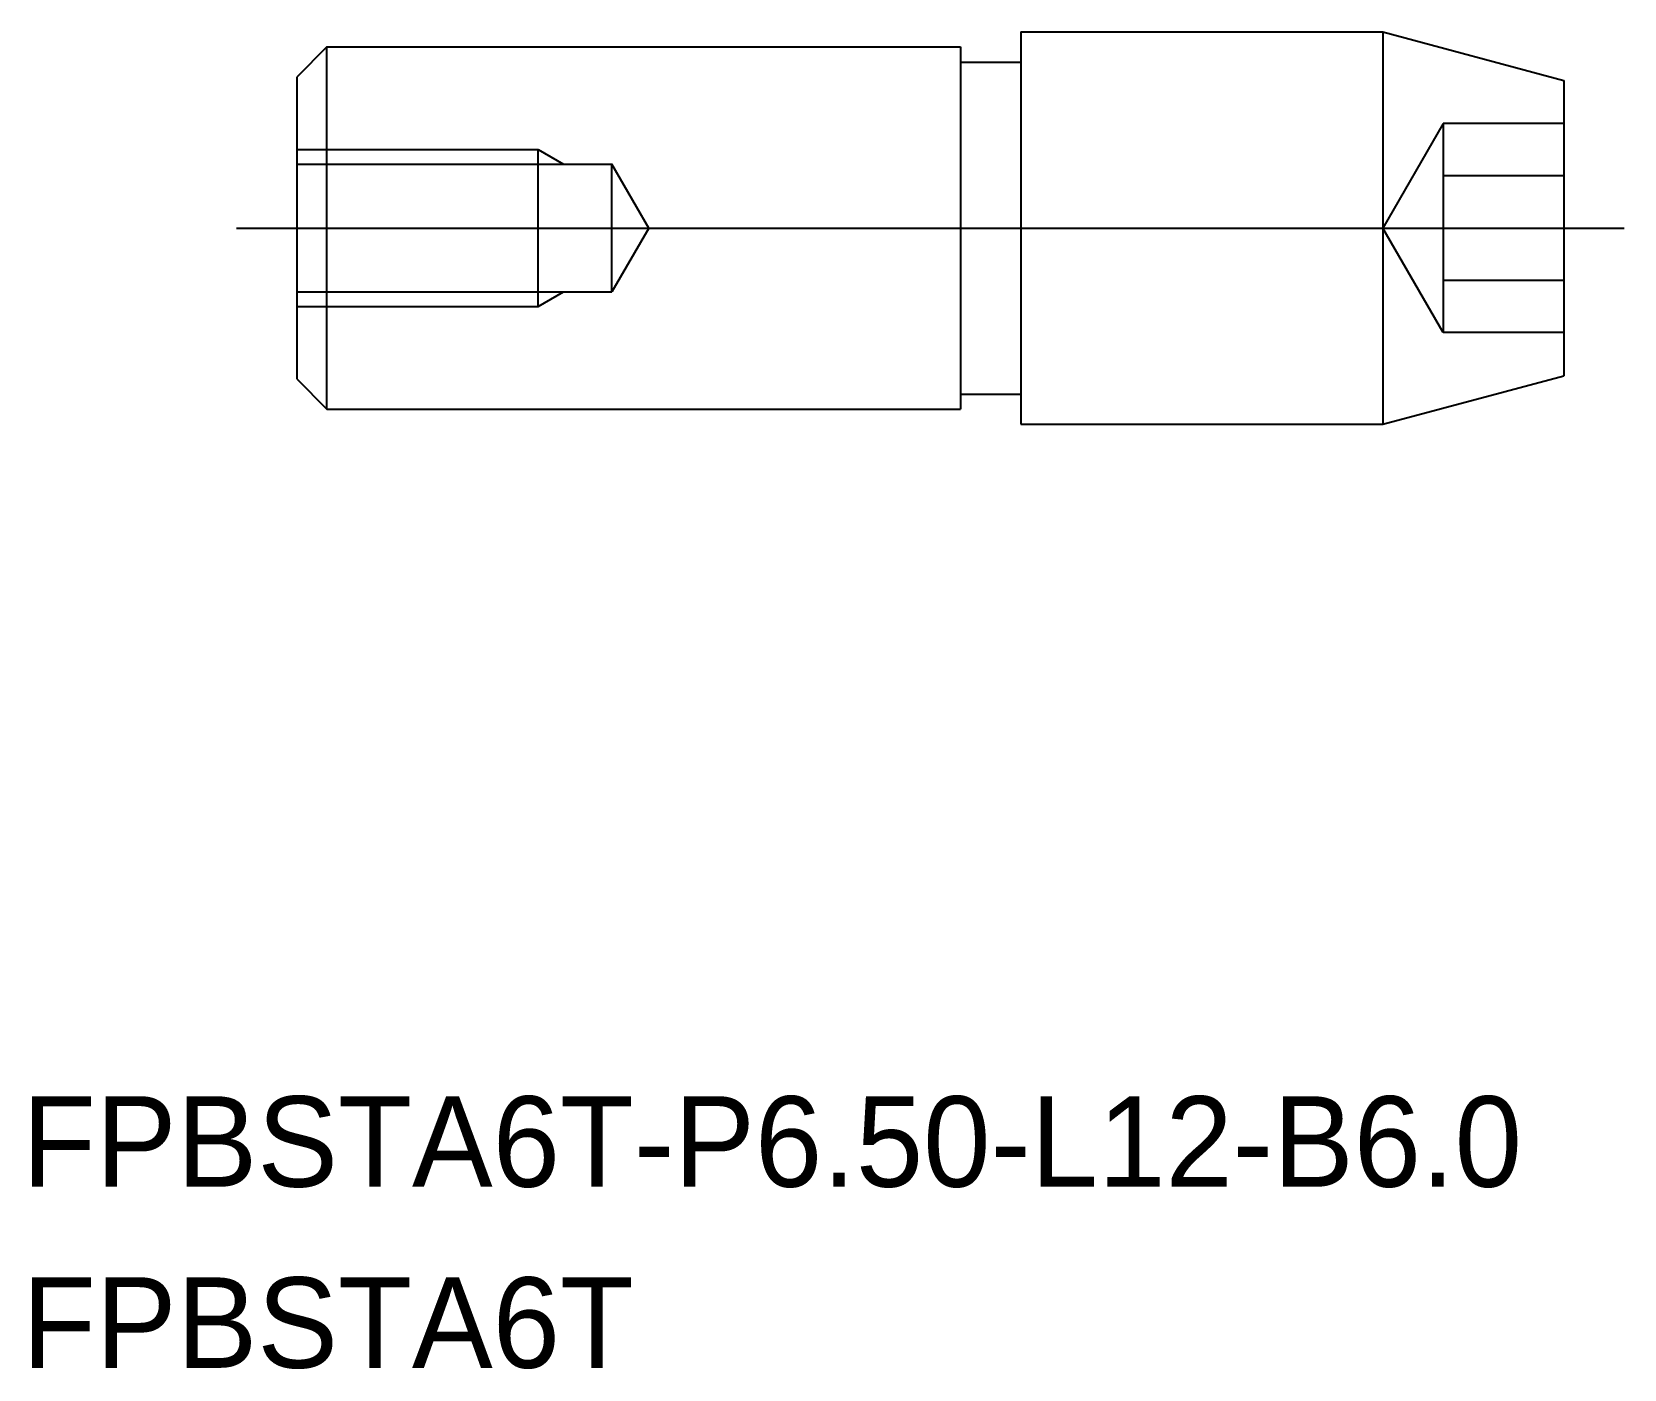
# Model space of a CAD drawing. Extents: x -1606 to -1523.1, y -447.6 to -423.2.
# Drawn here: x -1605.99 to -1579.6, y -447.6 to -425.45 of the extents above.
import ezdxf

# ---------------------------------------------------------------- set-up
doc = ezdxf.new("R2010")
doc.units = 0
doc.linetypes.add('CENTER', pattern=[50.8, 31.75, -6.35, 6.35, -6.35])
doc.linetypes.add('DASHED', pattern=[19.05, 12.7, -6.35])
doc.layers.get('0').update_dxf_attribs({"linetype": 'CONTINUOUS'})
doc.layers.add('CENTER', color=1, linetype='CENTER')

msp = doc.modelspace()

# ---------------------------------------------------------------- linework, layer by layer
at = {"color": 7, "linetype": 'CONTINUOUS'}
for p, q in [((-1589.597, -425.448), (-1583.597, -425.448)), ((-1589.597, -425.448), (-1589.597, -431.948)), ((-1583.597, -425.448), (-1580.597, -426.251)), ((-1601.097, -425.698), (-1601.597, -426.198)), ((-1601.097, -431.698), (-1601.097, -425.698)), ((-1601.097, -425.698), (-1590.597, -425.698)), ((-1590.597, -425.698), (-1590.597, -431.698)), ((-1601.597, -426.198), (-1601.597, -431.198)), ((-1590.597, -425.948), (-1589.597, -425.948)), ((-1580.597, -426.251), (-1580.597, -431.144)), ((-1601.597, -431.198), (-1601.097, -431.698)), ((-1583.597, -431.948), (-1580.597, -431.144)), ((-1590.597, -431.448), (-1589.597, -431.448)), ((-1601.097, -431.698), (-1590.597, -431.698)), ((-1589.597, -431.948), (-1583.597, -431.948))]:
    msp.add_line(p, q, dxfattribs=at)
at = {"linetype": 'CONTINUOUS'}
msp.add_line((-1583.597, -425.448), (-1583.597, -431.948), dxfattribs=at)
at = {"color": 3, "linetype": 'DASHED'}
for p, q in [((-1582.597, -426.965), (-1583.597, -428.698)), ((-1580.597, -426.965), (-1582.597, -426.965)), ((-1582.597, -426.965), (-1582.597, -430.43)), ((-1601.597, -427.398), (-1597.597, -427.398)), ((-1597.597, -427.398), (-1597.176, -427.641)), ((-1597.597, -429.998), (-1597.597, -427.398)), ((-1601.597, -427.641), (-1596.373, -427.641)), ((-1595.763, -428.698), (-1596.373, -427.641)), ((-1596.373, -429.754), (-1596.373, -427.641)), ((-1580.597, -427.832), (-1582.597, -427.832)), ((-1595.763, -428.698), (-1596.373, -429.754)), ((-1582.597, -430.43), (-1583.597, -428.698)), ((-1580.597, -429.564), (-1582.597, -429.564)), ((-1601.597, -429.754), (-1596.373, -429.754)), ((-1597.597, -429.998), (-1597.176, -429.754)), ((-1601.597, -429.998), (-1597.597, -429.998)), ((-1580.597, -430.43), (-1582.597, -430.43))]:
    msp.add_line(p, q, dxfattribs=at)
at = {"layer": 'CENTER', "color": 1, "linetype": 'CENTER'}
msp.add_line((-1602.597, -428.698), (-1579.597, -428.698), dxfattribs=at)

# ---------------------------------------------------------------- texts
for s, p in [('FPBSTA6T-P6.50-L12-B6.0', (-1606.152, -444.58)), ('FPBSTA6T', (-1606.152, -447.58))]:
    msp.add_text(s, height=1.5).set_placement(p)

doc.saveas('drawing.dxf')
